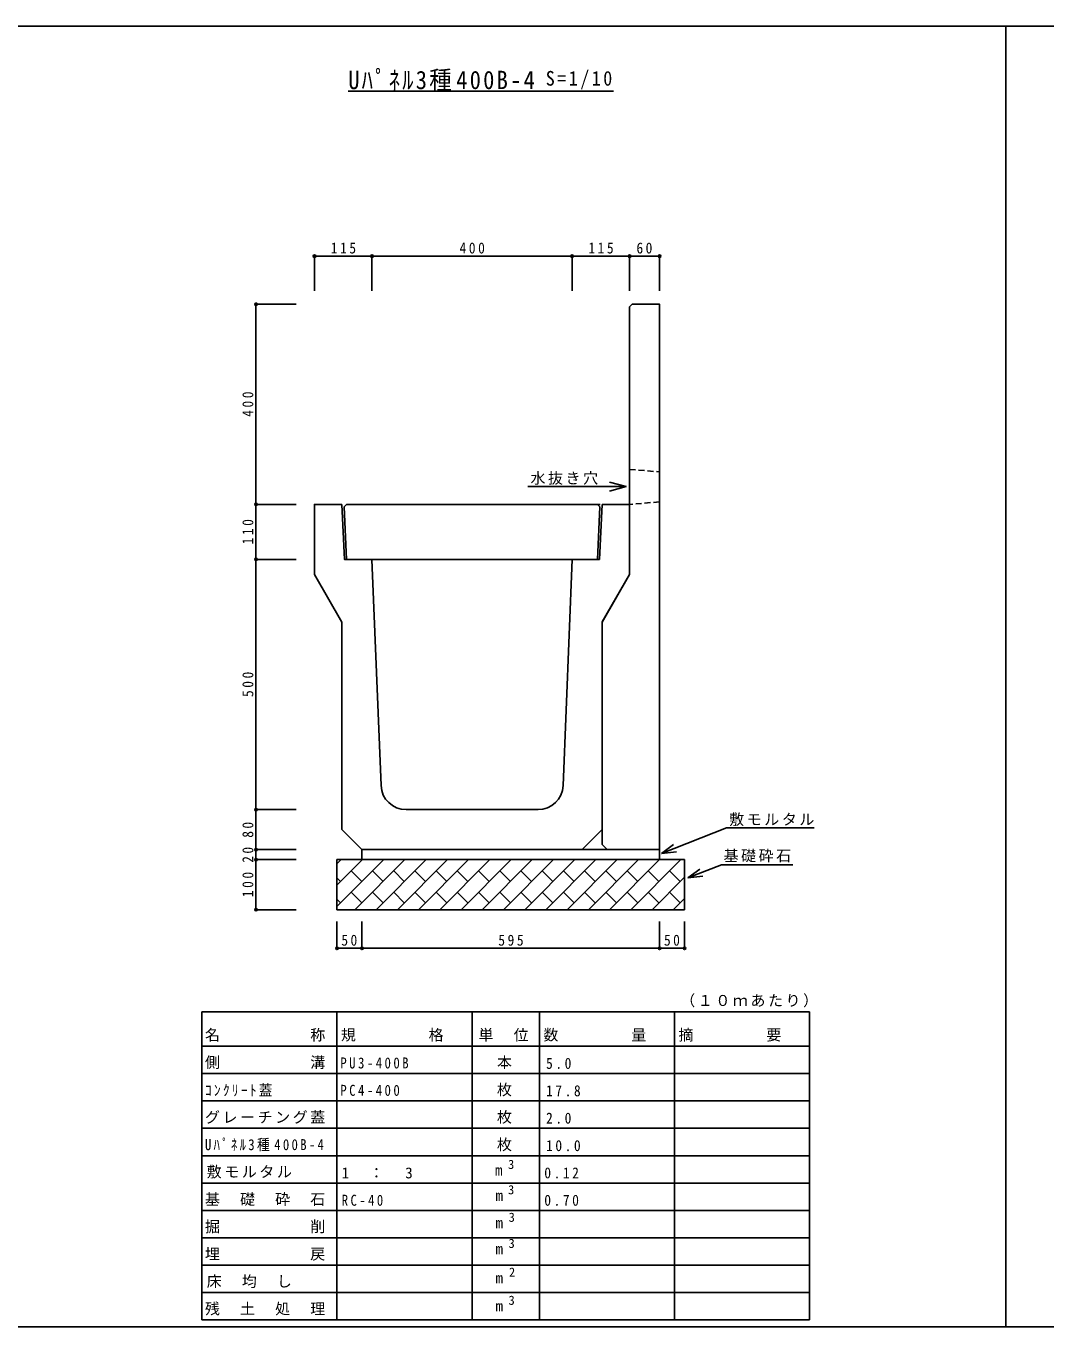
# Model space of a CAD drawing. Units: millimetres at full size, sheet at 1:10. Extents: x -3772 to 4228, y -1145 to 1455.
# Drawn here: x -1731 to 308, y -1145 to 1455 of the extents above; entities that cross this region are included whole.
import ezdxf
from ezdxf.enums import TextEntityAlignment as Align

# ---------------------------------------------------------------- set-up
doc = ezdxf.new("R2010")
doc.units = ezdxf.units.MM
doc.header["$LTSCALE"] = 10
doc.header["$PDMODE"] = 32
doc.header["$PDSIZE"] = 5
doc.linetypes.add('DASHED1', pattern=[1.8, 1.2, -0.6])
doc.layers.add('0-0_通り芯', color=3, linetype='Continuous')
doc.layers.add('0-3_建具', color=7, linetype='Continuous')
doc.styles.add('ＭＳ ゴシック', font='')
doc.styles.get('ＭＳ ゴシック').set_extended_font_data('MS Gothic')

msp = doc.modelspace()

# ---------------------------------------------------------------- linework, layer by layer
at = {"layer": '0-0_通り芯', "color": 2}
for p, q in [((228.1, 1455.3), (228.1, -1144.7)), ((228.1, -1144.7), (4228.1, -1144.7))]:
    msp.add_line(p, q, dxfattribs=at)
at = {"layer": '0-0_通り芯', "linetype": 'DASHED1'}
for p, q in [((-524.4, 569.26), (-464.4, 564.26)), ((-464.4, 504.26), (-524.4, 499.26))]:
    msp.add_line(p, q, dxfattribs=at)
at = {"layer": '0-0_通り芯'}
for p, q in [((-1090.4, 499.26), (-1095.17, 494.26)), ((-1090.4, 389.26), (-1095.17, 494.26)), ((-1090.4, 499.26), (-583.4, 499.26)), ((-588.4, 499.26), (-583.63, 494.26)), ((-588.4, 389.26), (-583.63, 494.26)), ((-579.4, 499.26), (-584.4, 389.26)), ((-1154.4, 359.26), (-1099.4, 264)), ((-524.4, 359.26), (-579.4, 264)), ((-579.4, 264.26), (-524.4, 359.26)), ((-579.4, -180.74), (-579.4, 264.26)), ((-707.44, -110.74), (-971.36, -110.74)), ((-579.4, -180.74), (-569.4, -190.74)), ((-1059.4, -190.74), (-581.4, -190.74)), ((-1059.4, -190.74), (-1059.4, -210.74)), ((-1059.4, -190.74), (-619.4, -190.74)), ((-581.4, -190.74), (-469.4, -190.74)), ((-569.4, -190.74), (-464.4, -190.74)), ((-1109.4, -210.74), (-1109.4, -310.74)), ((-1109.4, -304.26), (-1015.88, -210.74)), ((-1109.4, -261.83), (-1058.31, -210.74)), ((-1109.4, -219.4), (-1100.74, -210.74)), ((-1109.4, -210.74), (-414.4, -210.74)), ((-1102.13, -212.13), (-1103.52, -210.74)), ((-1059.7, -254.56), (-1080.91, -233.35)), ((-1073.46, -310.74), (-973.46, -210.74)), ((-1059.7, -212.13), (-1061.09, -210.74)), ((-1017.27, -254.56), (-1038.49, -233.35)), ((-1031.03, -310.74), (-931.03, -210.74)), ((-1017.27, -212.13), (-1018.67, -210.74)), ((-974.85, -254.56), (-996.06, -233.35)), ((-988.61, -310.74), (-888.61, -210.74)), ((-974.85, -212.13), (-976.24, -210.74)), ((-932.42, -254.56), (-953.64, -233.35)), ((-946.18, -310.74), (-846.18, -210.74)), ((-932.42, -212.13), (-933.81, -210.74)), ((-890, -254.56), (-911.21, -233.35)), ((-903.75, -310.74), (-803.75, -210.74)), ((-890, -212.13), (-891.39, -210.74)), ((-847.57, -254.56), (-868.78, -233.35)), ((-861.33, -310.74), (-761.33, -210.74)), ((-847.57, -212.13), (-848.96, -210.74)), ((-805.14, -254.56), (-826.36, -233.35)), ((-818.9, -310.74), (-718.9, -210.74)), ((-805.14, -212.13), (-806.53, -210.74)), ((-762.72, -254.56), (-783.93, -233.35)), ((-776.47, -310.74), (-676.47, -210.74)), ((-762.72, -212.13), (-764.11, -210.74)), ((-720.29, -254.56), (-741.5, -233.35)), ((-734.05, -310.74), (-634.05, -210.74)), ((-720.29, -212.13), (-721.68, -210.74)), ((-677.86, -254.56), (-699.08, -233.35)), ((-691.62, -310.74), (-591.62, -210.74)), ((-677.86, -212.13), (-679.25, -210.74)), ((-635.44, -254.56), (-656.65, -233.35)), ((-649.19, -310.74), (-549.19, -210.74)), ((-635.44, -212.13), (-636.83, -210.74)), ((-593.01, -254.56), (-614.22, -233.35)), ((-606.77, -310.74), (-506.77, -210.74)), ((-593.01, -212.13), (-594.4, -210.74)), ((-550.58, -254.56), (-571.8, -233.35)), ((-564.34, -310.74), (-464.34, -210.74)), ((-550.58, -212.13), (-551.98, -210.74)), ((-508.16, -254.56), (-529.37, -233.35)), ((-521.91, -310.74), (-421.91, -210.74)), ((-508.16, -212.13), (-509.55, -210.74)), ((-465.73, -254.56), (-486.94, -233.35)), ((-465.73, -212.13), (-467.12, -210.74)), ((-423.31, -254.56), (-444.52, -233.35)), ((-423.31, -212.13), (-424.7, -210.74)), ((-414.4, -210.74), (-414.4, -310.74)), ((-1102.13, -254.56), (-1109.4, -247.29)), ((-479.49, -310.74), (-414.4, -245.65)), ((-1059.7, -296.98), (-1080.91, -275.77)), ((-1017.27, -296.98), (-1038.49, -275.77)), ((-974.85, -296.98), (-996.06, -275.77)), ((-932.42, -296.98), (-953.64, -275.77)), ((-890, -296.98), (-911.21, -275.77)), ((-847.57, -296.98), (-868.78, -275.77)), ((-805.14, -296.98), (-826.36, -275.77)), ((-762.72, -296.98), (-783.93, -275.77)), ((-720.29, -296.98), (-741.5, -275.77)), ((-677.86, -296.98), (-699.08, -275.77)), ((-635.44, -296.98), (-656.65, -275.77)), ((-593.01, -296.98), (-614.22, -275.77)), ((-550.58, -296.98), (-571.8, -275.77)), ((-508.16, -296.98), (-529.37, -275.77)), ((-465.73, -296.98), (-486.94, -275.77)), ((-423.31, -296.98), (-444.52, -275.77)), ((-1102.13, -296.98), (-1109.4, -289.71)), ((-1109.4, -310.74), (-414.4, -310.74)), ((-437.06, -310.74), (-414.4, -288.08))]:
    msp.add_line(p, q, dxfattribs=at)
at = {"layer": '0-0_通り芯', "color": 2}
for points in [[(-3771.9, 1455.3), (4228.1, 1455.3), (4228.1, -1144.7)], [(-3771.9, -1144.7), (-1771.9, -1144.7), (228.1, -1144.7)]]:
    msp.add_lwpolyline(points, dxfattribs=at)
at = {"layer": '0-0_通り芯'}
for points in [[(-519.4, 899.26), (-524.4, 894.26), (-524.4, 359.26)], [(-519.4, 899.26), (-464.4, 899.26), (-464.4, -210.74)], [(-1099.4, 499.26), (-1154.4, 499.26), (-1154.4, 359.26)], [(-1099.4, 499.26), (-1094.4, 389.26), (-584.4, 389.26)], [(-579.4, 499.26), (-524.4, 499.26), (-524.4, 359.26)], [(-1021.32, -62.74), (-1039.4, 389.26), (-1042.37, 389.26)], [(-657.48, -62.74), (-639.4, 389.26), (-636.43, 389.26)], [(-1059.4, -190.74), (-1099.4, -150.74), (-1099.4, 264)], [(-619.4, -190.74), (-579.4, -150.74), (-579.4, 264)]]:
    msp.add_lwpolyline(points, dxfattribs=at)
for centre, start, end in [((-971.36, -60.74), 182.2906, 270), ((-707.44, -60.74), 270, 357.70938)]:
    msp.add_arc(centre, 50, start, end, dxfattribs=at)
at = {"layer": '0-3_建具'}
for p, q in [((-1086.9, 1325.3), (-556.23, 1325.3)), ((-1154.4, 995.36), (-1039.4, 995.36)), ((-1154.4, 995.36), (-1154.4, 926.26)), ((-1039.4, 995.36), (-1039.4, 926.26)), ((-1039.4, 995.36), (-639.4, 995.36)), ((-639.4, 995.36), (-639.4, 926.26)), ((-639.4, 995.36), (-524.4, 995.36)), ((-524.4, 995.36), (-524.4, 926.26)), ((-524.4, 995.36), (-464.4, 995.36)), ((-464.4, 995.36), (-464.4, 926.26)), ((-1271.34, 499.26), (-1271.34, 899.26)), ((-1271.34, 899.26), (-1190.75, 899.26)), ((-531.53, 534.75), (-564.45, 525.56)), ((-1271.34, 389.26), (-1271.34, 499.26)), ((-1271.34, 499.26), (-1190.75, 499.26)), ((-1271.34, 499.26), (-1190.75, 499.26)), ((-1271.34, -110.74), (-1271.34, 389.26)), ((-1271.34, 389.26), (-1190.75, 389.26)), ((-1271.34, -110.74), (-1190.75, -110.74)), ((-1271.34, -190.74), (-1271.34, -110.74)), ((-1271.34, -110.74), (-1190.75, -110.74)), ((-460.43, -198.28), (-330.53, -147.37)), ((-330.53, -147.37), (-155.34, -147.37)), ((-460.43, -198.28), (-436.28, -180.48)), ((-1271.34, -210.74), (-1271.34, -190.74)), ((-1271.34, -190.74), (-1190.75, -190.74)), ((-1271.34, -190.74), (-1190.75, -190.74)), ((-460.43, -198.28), (-430.62, -194.94)), ((-1271.34, -310.74), (-1271.34, -210.74)), ((-1271.34, -210.74), (-1190.75, -210.74)), ((-408.1, -247.32), (-340.79, -221.02)), ((-408.1, -247.32), (-383.93, -229.54)), ((-340.79, -221.02), (-197.76, -221.02)), ((-408.1, -247.32), (-378.28, -244)), ((-1271.34, -310.74), (-1190.75, -310.74)), ((-1109.4, -387.95), (-1109.4, -334.22)), ((-1059.4, -387.95), (-1059.4, -334.22)), ((-1059.4, -387.95), (-1059.4, -334.22)), ((-464.4, -387.95), (-464.4, -334.22)), ((-414.4, -387.95), (-414.4, -334.22)), ((-1109.4, -387.95), (-1059.4, -387.95)), ((-1059.4, -387.95), (-464.4, -387.95)), ((-464.4, -387.95), (-414.4, -387.95)), ((-1379.4, -514.98), (-164.4, -514.98)), ((-1379.4, -514.98), (-1379.4, -1130.58)), ((-1109.4, -514.98), (-1109.4, -1130.58)), ((-839.4, -514.98), (-839.4, -1130.58)), ((-704.4, -514.98), (-704.4, -1130.58)), ((-434.4, -514.98), (-434.4, -1130.58)), ((-164.4, -514.98), (-164.4, -1130.58)), ((-1379.4, -583.38), (-164.4, -583.38)), ((-1379.4, -638.1), (-164.4, -638.1)), ((-1379.4, -692.82), (-164.4, -692.82)), ((-1379.4, -747.54), (-164.4, -747.54)), ((-1379.4, -802.54), (-164.4, -802.54)), ((-1379.4, -856.98), (-164.4, -856.98)), ((-1379.4, -911.7), (-164.4, -911.7)), ((-1379.4, -966.42), (-164.4, -966.42)), ((-1379.4, -1021.14), (-164.4, -1021.14)), ((-1379.4, -1075.86), (-164.4, -1075.86)), ((-1379.4, -1130.58), (-164.4, -1130.58)), ((-1293.9, -1130.58), (-384.9, -1130.58))]:
    msp.add_line(p, q, dxfattribs=at)
msp.add_lwpolyline([(-727.84, 534.75), (-531.53, 534.75), (-564.45, 543.93)], dxfattribs=at)
for p in [(-1154.4, 995.36), (-1039.4, 995.36), (-639.4, 995.36), (-524.4, 995.36), (-464.4, 995.36), (-1271.34, 899.26), (-1271.34, 499.26), (-1271.34, 389.26), (-1271.34, -110.74), (-1271.34, -110.74), (-1271.34, -190.74), (-1271.34, -210.74), (-1271.34, -310.74), (-1109.4, -387.95), (-1059.4, -387.95), (-464.4, -387.95), (-414.4, -387.95)]:
    msp.add_point(p, dxfattribs=at)

# ---------------------------------------------------------------- texts
at = {"layer": '0-3_建具', "style": 'ＭＳ ゴシック'}
for p in [(-793.48, -848.72), (-792.58, -899.34), (-792.58, -954.06), (-792.58, -1006.04), (-792.49, -1064.18), (-792.31, -1120.27)]:
    msp.add_text('m', height=21.99, dxfattribs=at).set_placement(p, align=Align.BOTTOM_LEFT)
at = {"layer": '0-3_建具', "color": 4, "style": 'ＭＳ ゴシック'}
for s, p in [('3', (-767.38, -834.36)), ('3', (-767.38, -884.98)), ('3', (-766.21, -940.04)), ('3', (-766.48, -992.3)), ('2', (-765.58, -1049.82)), ('3', (-766.48, -1105.91))]:
    msp.add_text(s, height=18.33, dxfattribs=at).set_placement(p, align=Align.BOTTOM_LEFT)
at = {"layer": '0-3_建具', "color": 3, "insert": (-1086.9, 1325.3), "char_height": 36.66, "attachment_point": 7, "style": 'ＭＳ ゴシック'}
msp.add_mtext('\\T1.2;\\W0.9;Uﾊﾟﾈﾙ3種400B-4', dxfattribs=at)
at = {"layer": '0-3_建具', "attachment_point": 7, "style": 'ＭＳ ゴシック'}
for s, insert, char_height in [('\\T1.28;\\W0.9;S=1/10', (-691.96, 1328.99), 29.33), ('\\T1.38;\\W0.9;115', (-1121.9, 1000.36), 21.99), ('\\T1.38;\\W0.9;400', (-864.4, 1000.36), 21.99), ('\\T1.38;\\W0.9;115', (-606.9, 1000.36), 21.99), ('\\T1.36;\\W0.9;60', (-510.65, 1000.36), 21.99), ('\\T1.17;水抜き穴', (-722.62, 538.31), 21.99), ('\\T1.17;敷モルタル', (-325.3, -143.8), 21.99), ('\\T1.17;基礎砕石', (-336.62, -216.06), 21.99), ('\\T1.36;\\W0.9;50', (-1100.65, -382.95), 21.99), ('\\T1.38;\\W0.9;595', (-786.9, -382.95), 21.99), ('\\T1.36;\\W0.9;50', (-455.65, -382.95), 21.99), ('\\T1.17;（１０ｍあたり）', (-423.15, -506.04), 21.99), ('\\T1.17;名\u3000\u3000\u3000\u3000\u3000称', (-1373.4, -574.44), 21.99), ('\\T1.17;規\u3000\u3000\u3000\u3000格', (-1101.65, -574.44), 21.99), ('\\T1.17;単\u3000位', (-826.4, -574.44), 21.99), ('\\T1.17;数\u3000\u3000\u3000\u3000量', (-696.65, -574.44), 21.99), ('\\T1.17;摘\u3000\u3000\u3000\u3000要', (-426.65, -574.44), 21.99), ('\\T1.17;側\u3000\u3000\u3000\u3000\u3000溝', (-1373.4, -629.16), 21.99), ('\\T1.39;\\W0.85;PU3-400B', (-1102.65, -628.37), 21.99), ('\\T1.17;\u3000本', (-824.65, -629.16), 21.99), ('\\T1.38;\\W0.9;5.0', (-691.4, -629.16), 21.99), ('\\T1.33;\\W0.9;ｺﾝｸﾘｰﾄ蓋', (-1373.4, -683.88), 21.99), ('\\T1.39;\\W0.85;PC4-400', (-1102.65, -683.09), 21.99), ('\\T1.17;\u3000枚', (-824.65, -683.88), 21.99), ('\\T1.38;\\W0.9;17.8', (-691.4, -683.88), 21.99), ('\\T1.17;グレーチング蓋', (-1373.4, -738.6), 21.99), ('\\T1.17;\u3000枚', (-824.65, -738.6), 21.99), ('\\T1.38;\\W0.9;2.0', (-691.4, -738.6), 21.99), ('\\T1.36;\\W0.85;Uﾊﾟﾈﾙ3種400B-4', (-1373.4, -793.6), 21.99), ('\\T1.17;\u3000枚', (-824.65, -793.6), 21.99), ('\\T1.38;\\W0.9;10.0', (-691.4, -793.6), 21.99), ('\\T1.17;敷モルタル', (-1369.9, -848.04), 21.99), ('\\T1.21;1\u3000：\u30003', (-1099.9, -848.04), 21.99), ('\\T1.38;\\W0.9;0.12', (-694.9, -848.04), 21.99), ('\\T1.17;基\u3000礎\u3000砕\u3000石', (-1373.4, -902.76), 21.99), ('\\T1.38;\\W0.85;RC-40', (-1099.9, -902.76), 21.99), ('\\T1.38;\\W0.9;0.70', (-694.9, -902.76), 21.99), ('\\T1.17;掘\u3000\u3000\u3000\u3000\u3000削', (-1373.4, -957.48), 21.99), ('\\T1.17;埋\u3000\u3000\u3000\u3000\u3000戻', (-1373.4, -1012.2), 21.99), ('\\T1.17;床\u3000均\u3000し', (-1369.9, -1066.92), 21.99), ('\\T1.17;残\u3000土\u3000処\u3000理', (-1373.4, -1121.64), 21.99)]:
    msp.add_mtext(s, dxfattribs=dict(at, insert=insert, char_height=char_height))
at = {"layer": '0-3_建具', "char_height": 21.99, "attachment_point": 7, "rotation": 90, "style": 'ＭＳ ゴシック'}
for s, insert in [('\\T1.38;\\W0.9;400', (-1276.34, 674.26)), ('\\T1.38;\\W0.9;110', (-1276.34, 419.26)), ('\\T1.38;\\W0.9;500', (-1276.34, 114.26)), ('\\T1.36;\\W0.9;80', (-1276.34, -166.99)), ('\\T1.36;\\W0.9;20', (-1276.34, -216.99)), ('\\T1.38;\\W0.9;100', (-1276.34, -285.74))]:
    msp.add_mtext(s, dxfattribs=dict(at, insert=insert))

doc.saveas('drawing.dxf')
